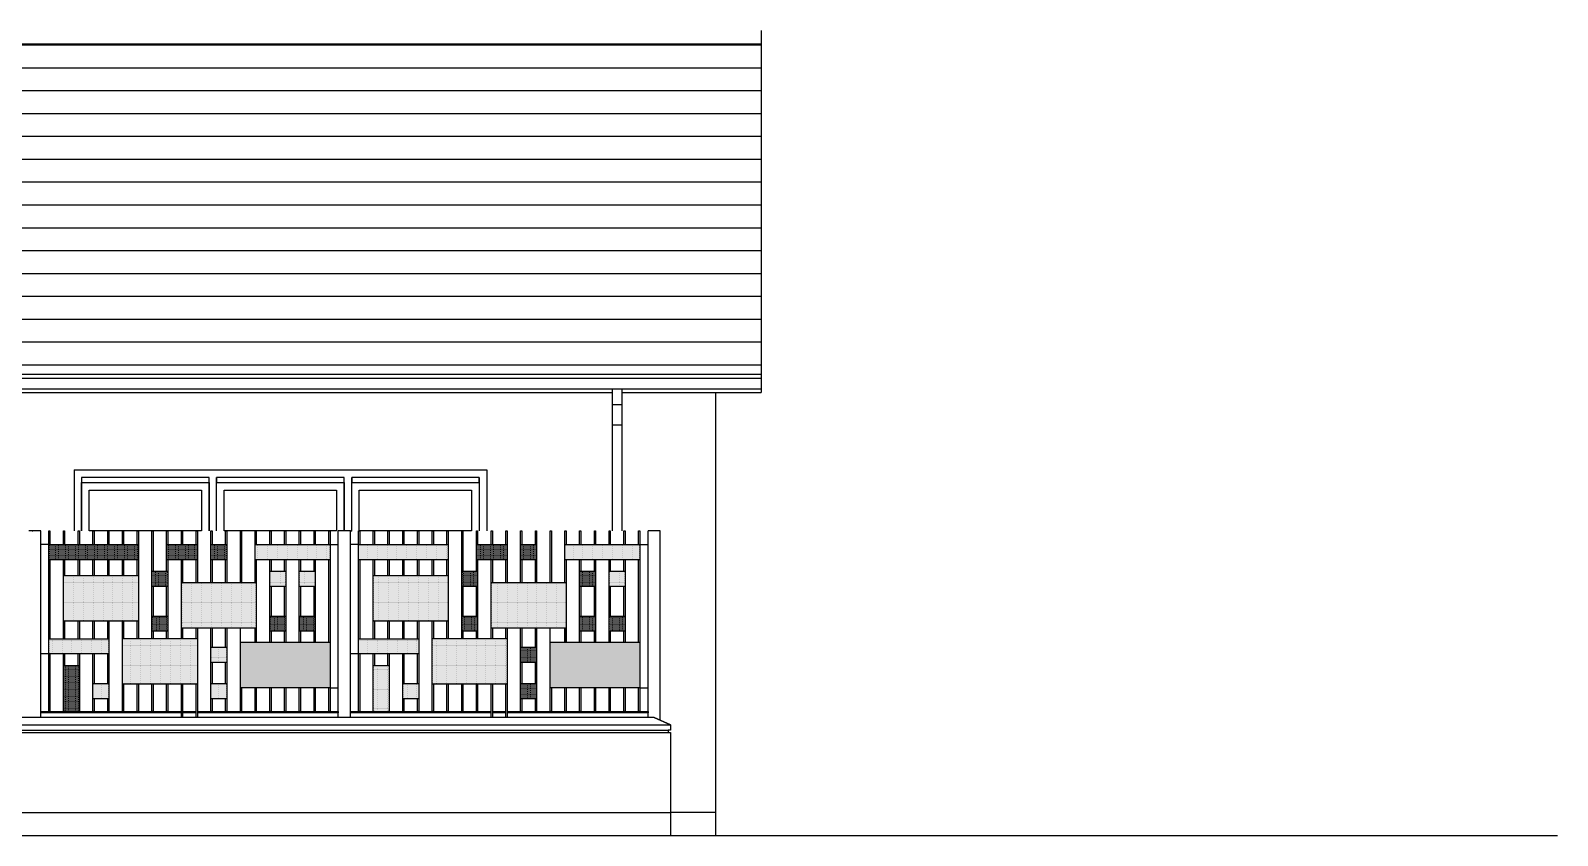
# Model space of a CAD drawing. Header units: inches. Extents: x -48459 to 205009, y 10398 to 54474.
# Drawn here: x 127105 to 137131, y 47824 to 53107 of the extents above; entities that cross this region are included whole.
import ezdxf

# ---------------------------------------------------------------- set-up
doc = ezdxf.new("R2010")
doc.units = ezdxf.units.IN
doc.header["$MEASUREMENT"] = 0
doc.layers.add('.', color=80, linetype='Continuous', lineweight=18)
for name, color, linetype in [('AR-backround', 9, 'Continuous'), ('AR-BRICK', 253, 'Continuous'), ('AR-ELEV-4', 8, 'Continuous'), ('AR-NEW-WALL', 2, 'Continuous'), ('AR-RAILING', 8, 'Continuous'), ('AR-RAINWATER', 8, 'Continuous'), ('AR-ROOF-LINE', 8, 'Continuous'), ('AR-RWP', 8, 'Continuous'), ('AR-WIND-FRAM', 4, 'Continuous')]:
    doc.layers.add(name, color=color, linetype=linetype)
doc.layers.add('AR-GRAVEL', color=252, linetype='Continuous', true_color=0x696969)
pattern_1 = [(0, (99902.415, 0), (3.125, 6.25), [0, -6.25])]
pattern_2 = [(0, (99902.415, -294.351), (3.125, 6.25), [0, -6.25])]
pattern_3 = [(0, (97868.223, -7e-12), (3.125, 6.25), [0, -6.25])]
pattern_4 = [(0, (97868.223, -294.351), (3.125, 6.25), [0, -6.25])]

msp = doc.modelspace()

# ---------------------------------------------------------------- hatches: boundary and pattern name
at = {"layer": '.', "transparency": 33554559}
h = msp.add_hatch(dxfattribs=at)
h.set_pattern_fill('DOTS', color=254, scale=100)
h.set_pattern_definition([(0, (97711.435, -7e-12), (3.125, 6.25), [0, -6.25])])
h.paths.add_polyline_path([(127813.1, 49734.2), (127224.2, 49734.2), (127224.2, 49634.2), (127813.1, 49634.2)])
h = msp.add_hatch(dxfattribs=at)
h.set_pattern_fill('DOTS', color=254, scale=100)
h.set_pattern_definition([(0, (97839.985, -7e-12), (3.125, 6.25), [0, -6.25])])
h.paths.add_polyline_path([(128200.3, 49734.2), (127998.7, 49734.2), (127998.7, 49634.2), (128200.3, 49634.2)])
h.paths.add_polyline_path([(128394, 49734.2), (128289.1, 49734.2), (128289.1, 49634.2), (128394, 49634.2)])
h.paths.add_polyline_path([(128006.7, 49558.7), (127901.9, 49558.7), (127901.9, 49458.7), (128006.7, 49458.7)])
h = msp.add_hatch(dxfattribs=at)
h.set_pattern_fill('DOTS', color=254, scale=100)
h.set_pattern_definition([(0, (97879.6667, -7e-12), (3.125, 6.25), [0, -6.25])])
h.paths.add_polyline_path([(129071.5, 49734.2), (128579.5, 49734.2), (128579.5, 49634.2), (129071.5, 49634.2)])
h = msp.add_hatch(dxfattribs=at)
h.set_pattern_fill('DOTS', color=254, scale=100)
h.set_pattern_definition([(0, (99745.6265, 0), (3.125, 6.25), [0, -6.25])])
h.paths.add_polyline_path([(129847.3, 49734.2), (129258.4, 49734.2), (129258.4, 49634.2), (129847.3, 49634.2)])
h = msp.add_hatch(dxfattribs=at)
h.set_pattern_fill('DOTS', color=254, scale=100)
h.set_pattern_definition([(0, (99874.177, 0), (3.125, 6.25), [0, -6.25])])
h.paths.add_polyline_path([(130234.5, 49734.2), (130032.9, 49734.2), (130032.9, 49634.2), (130234.5, 49634.2)])
h.paths.add_polyline_path([(130428.2, 49734.2), (130323.3, 49734.2), (130323.3, 49634.2), (130428.2, 49634.2)])
h.paths.add_polyline_path([(130040.9, 49558.7), (129936.1, 49558.7), (129936.1, 49458.7), (130040.9, 49458.7)])
h = msp.add_hatch(dxfattribs=at)
h.set_pattern_fill('DOTS', color=254, scale=100)
h.set_pattern_definition([(0, (99913.8584, 0), (3.125, 6.25), [0, -6.25])])
h.paths.add_polyline_path([(131105.7, 49734.2), (130613.7, 49734.2), (130613.7, 49634.2), (131105.7, 49634.2)])
h = msp.add_hatch(dxfattribs=at)
h.set_pattern_fill('DOTS', color=254, scale=100)
h.set_pattern_definition(pattern_3)
h.paths.add_polyline_path([(128781.6, 49558.7), (128676.3, 49558.7), (128676.3, 49458.7), (128781.6, 49458.7)])
h = msp.add_hatch(dxfattribs=at)
h.set_pattern_fill('DOTS', color=254, scale=100)
h.set_pattern_definition([(0, (97875.6985, -7e-12), (3.125, 6.25), [0, -6.25])])
h.paths.add_polyline_path([(128974.7, 49558.7), (128869.9, 49558.7), (128869.9, 49458.7), (128974.7, 49458.7)])
h = msp.add_hatch(dxfattribs=at)
h.set_pattern_fill('DOTS', color=254, scale=100)
h.set_pattern_definition(pattern_1)
h.paths.add_polyline_path([(130815.8, 49558.7), (130710.5, 49558.7), (130710.5, 49458.7), (130815.8, 49458.7)])
h = msp.add_hatch(dxfattribs=at)
h.set_pattern_fill('DOTS', color=254, scale=100)
h.set_pattern_definition([(0, (99909.89, 0), (3.125, 6.25), [0, -6.25])])
h.paths.add_polyline_path([(131008.9, 49558.7), (130904.1, 49558.7), (130904.1, 49458.7), (131008.9, 49458.7)])
h = msp.add_hatch(dxfattribs=at)
h.set_pattern_fill('DOTS', color=254, scale=100)
h.set_pattern_definition(pattern_3)
h.paths.add_polyline_path([(127813.1, 49530.7), (127321, 49530.7), (127321, 49230.7), (127813.1, 49230.7)])
h = msp.add_hatch(dxfattribs=at)
h.set_pattern_fill('DOTS', color=254, scale=100)
h.set_pattern_definition(pattern_3)
h.paths.add_polyline_path([(128587.5, 49484.1), (128095.5, 49484.1), (128095.5, 49184.1), (128587.5, 49184.1)])
h = msp.add_hatch(dxfattribs=at)
h.set_pattern_fill('DOTS', color=254, scale=100)
h.set_pattern_definition(pattern_1)
h.paths.add_polyline_path([(129847.3, 49530.7), (129355.2, 49530.7), (129355.2, 49230.7), (129847.3, 49230.7)])
h = msp.add_hatch(dxfattribs=at)
h.set_pattern_fill('DOTS', color=254, scale=100)
h.set_pattern_definition(pattern_1)
h.paths.add_polyline_path([(130621.7, 49484.1), (130129.7, 49484.1), (130129.7, 49184.1), (130621.7, 49184.1)])
h = msp.add_hatch(dxfattribs=at)
h.set_pattern_fill('DOTS', color=254, scale=100)
h.set_pattern_definition([(0, (97093.32, -294.351), (3.125, 6.25), [0, -6.25])])
h.paths.add_polyline_path([(128006.7, 49264.4), (127901.9, 49264.4), (127901.9, 49164.4), (128006.7, 49164.4)])
h = msp.add_hatch(dxfattribs=at)
h.set_pattern_fill('DOTS', color=254, scale=100)
h.set_pattern_definition(pattern_4)
h.paths.add_polyline_path([(128781.1, 49264.4), (128676.3, 49264.4), (128676.3, 49164.4), (128781.1, 49164.4)])
h = msp.add_hatch(dxfattribs=at)
h.set_pattern_fill('DOTS', color=254, scale=100)
h.set_pattern_definition(pattern_4)
h.paths.add_polyline_path([(128974.7, 49264.4), (128869.9, 49264.4), (128869.9, 49164.4), (128974.7, 49164.4)])
h = msp.add_hatch(dxfattribs=at)
h.set_pattern_fill('DOTS', color=254, scale=100)
h.set_pattern_definition([(0, (99127.512, -294.351), (3.125, 6.25), [0, -6.25])])
h.paths.add_polyline_path([(130040.9, 49264.4), (129936.1, 49264.4), (129936.1, 49164.4), (130040.9, 49164.4)])
h = msp.add_hatch(dxfattribs=at)
h.set_pattern_fill('DOTS', color=254, scale=100)
h.set_pattern_definition(pattern_2)
h.paths.add_polyline_path([(130815.3, 49264.4), (130710.5, 49264.4), (130710.5, 49164.4), (130815.3, 49164.4)])
h = msp.add_hatch(dxfattribs=at)
h.set_pattern_fill('DOTS', color=254, scale=100)
h.set_pattern_definition(pattern_2)
h.paths.add_polyline_path([(131008.9, 49264.4), (130904.1, 49264.4), (130904.1, 49164.4), (131008.9, 49164.4)])
h = msp.add_hatch(dxfattribs=at)
h.set_pattern_fill('DOTS', color=254, scale=100)
h.set_pattern_definition([(0, (96702.131, -443.0366), (3.125, 6.25), [0, -6.25])])
h.paths.add_polyline_path([(127619.5, 49115.7), (127224.2, 49115.7), (127224.2, 49015.7), (127619.5, 49015.7)])
h = msp.add_hatch(dxfattribs=at)
h.set_pattern_fill('DOTS', color=254, scale=100)
h.set_pattern_definition([(0, (98239.572, -413.4455), (3.125, 6.25), [0, -6.25])])
h.paths.add_polyline_path([(128200.3, 49117.3), (127708.3, 49117.3), (127708.3, 48817.3), (128200.3, 48817.3)])
h = msp.add_hatch(dxfattribs=at)
h.set_pattern_fill('DOTS', color=254, scale=100)
h.set_pattern_definition([(0, (97476.573, -498.545), (3.125, 6.25), [0, -6.25])])
h.paths.add_polyline_path([(128393.9, 49060.2), (128289.1, 49060.2), (128289.1, 48960.2), (128393.9, 48960.2)])
h = msp.add_hatch(dxfattribs=at)
h.set_pattern_fill('DOTS', color=254, scale=100)
h.set_pattern_definition([(0, (98982.269, -437.758), (3.125, 6.25), [0, -6.25])])
h.paths.add_polyline_path([(129071.5, 49092.9), (128482.7, 49092.9), (128482.7, 48792.9), (129071.5, 48792.9)])
h = msp.add_hatch(dxfattribs=at)
h.set_pattern_fill('DOTS', color=254, scale=100)
h.set_pattern_definition([(0, (98736.3224, -443.0366), (3.125, 6.25), [0, -6.25])])
h.paths.add_polyline_path([(129653.7, 49115.7), (129258.4, 49115.7), (129258.4, 49015.7), (129653.7, 49015.7)])
h = msp.add_hatch(dxfattribs=at)
h.set_pattern_fill('DOTS', color=254, scale=100)
h.set_pattern_definition([(0, (100273.7636, -413.4455), (3.125, 6.25), [0, -6.25])])
h.paths.add_polyline_path([(130234.5, 49117.3), (129742.5, 49117.3), (129742.5, 48817.3), (130234.5, 48817.3)])
h = msp.add_hatch(dxfattribs=at)
h.set_pattern_fill('DOTS', color=254, scale=100)
h.set_pattern_definition([(0, (99510.765, -498.545), (3.125, 6.25), [0, -6.25])])
h.paths.add_polyline_path([(130428.1, 49060.2), (130323.3, 49060.2), (130323.3, 48960.2), (130428.1, 48960.2)])
h = msp.add_hatch(dxfattribs=at)
h.set_pattern_fill('DOTS', color=254, scale=100)
h.set_pattern_definition([(0, (101016.461, -437.758), (3.125, 6.25), [0, -6.25])])
h.paths.add_polyline_path([(131105.7, 49092.9), (130516.9, 49092.9), (130516.9, 48792.9), (131105.7, 48792.9)])
h = msp.add_hatch(dxfattribs=at)
h.set_pattern_fill('DOTS', color=254, scale=100)
h.set_pattern_definition([(0, (96508.52, -414.613), (3.125, 6.25), [0, -6.25])])
h.paths.add_polyline_path([(127425.9, 48939.9), (127321, 48939.9), (127321, 48629.2), (127425.9, 48629.2)])
h = msp.add_hatch(dxfattribs=at)
h.set_pattern_fill('DOTS', color=254, scale=100)
h.set_pattern_definition([(0, (98542.712, -414.613), (3.125, 6.25), [0, -6.25])])
h.paths.add_polyline_path([(129460, 48939.9), (129355.2, 48939.9), (129355.2, 48629.2), (129460, 48629.2)])
h = msp.add_hatch(dxfattribs=at)
h.set_pattern_fill('DOTS', color=254, scale=100)
h.set_pattern_definition([(0, (96702.131, -737.388), (3.125, 6.25), [0, -6.25])])
h.paths.add_polyline_path([(127619.5, 48821.3), (127514.7, 48821.3), (127514.7, 48721.3), (127619.5, 48721.3)])
h = msp.add_hatch(dxfattribs=at)
h.set_pattern_fill('DOTS', color=254, scale=100)
h.set_pattern_definition([(0, (97476.573, -737.388), (3.125, 6.25), [0, -6.25])])
h.paths.add_polyline_path([(128393.9, 48821.3), (128289.1, 48821.3), (128289.1, 48721.3), (128393.9, 48721.3)])
h = msp.add_hatch(dxfattribs=at)
h.set_pattern_fill('DOTS', color=254, scale=100)
h.set_pattern_definition([(0, (98736.3224, -737.388), (3.125, 6.25), [0, -6.25])])
h.paths.add_polyline_path([(129653.7, 48821.3), (129548.9, 48821.3), (129548.9, 48721.3), (129653.7, 48721.3)])
h = msp.add_hatch(dxfattribs=at)
h.set_pattern_fill('DOTS', color=254, scale=100)
h.set_pattern_definition([(0, (99510.765, -737.388), (3.125, 6.25), [0, -6.25])])
h.paths.add_polyline_path([(130428.1, 48821.3), (130323.3, 48821.3), (130323.3, 48721.3), (130428.1, 48721.3)])
at = {"layer": 'AR-BRICK', "transparency": 33554687}
h = msp.add_hatch(dxfattribs=at)
h.set_pattern_fill('ANSI31', color=254, scale=1200, angle=135)
h.set_pattern_definition([(180, (0.02, -87), (-1e-14, -150), [])])
h.paths.add_polyline_path([(131901.9, 50852.7), (131901.9, 53020.1), (116473.7, 53073.3), (120227.7, 50906)])

# ---------------------------------------------------------------- linework, layer by layer
at = {"layer": 'AR-backround'}
for p, q in [((131601.9, 50733.3), (131601.9, 47824.2)), ((131601.9, 47974.2), (131307.3, 47974.2)), ((110101.9, 47824.2), (137131.4, 47824.2))]:
    msp.add_line(p, q, dxfattribs=at)
at = {"layer": 'AR-backround', "color": 8}
msp.add_line((123026.9, 47974.2), (131307.3, 47974.2), dxfattribs=at)
at = {"layer": 'AR-ELEV-4'}
for p, q in [((127390.3, 50224.2), (127390.3, 49824.2)), ((127390.3, 50224.2), (130100.3, 50224.2)), ((127440.3, 50174.2), (127440.3, 49824.2)), ((128276.9, 49824.2), (128276.9, 50174.2)), ((128326.9, 49824.2), (128326.9, 50174.2)), ((129163.6, 49824.2), (129163.6, 50174.2)), ((129213.6, 49824.2), (129213.6, 50174.2)), ((130050.3, 50174.2), (130050.3, 49824.2)), ((130100.3, 50224.2), (130100.3, 49824.2))]:
    msp.add_line(p, q, dxfattribs=at)
for points in [[(128277.8, 50140.1), (128277.8, 50174.2), (127440.3, 50174.2), (127440.3, 50140.1)], [(129164.4, 50140.1), (129164.4, 50174.2), (128326.9, 50174.2), (128326.9, 50140.1)], [(130050.3, 50140.1), (130050.3, 50174.2), (129682.8, 50174.2), (129213.6, 50174.2), (129213.6, 50140.1)]]:
    msp.add_lwpolyline(points, close=True, dxfattribs=at)
at = {"layer": 'AR-GRAVEL'}
for p, q in [((131307.3, 48549.2), (131199.8, 48599.2)), ((131199.8, 48599.2), (131307.3, 48549.2)), ((131307.3, 48549.2), (131307.3, 48549.2)), ((131307.3, 48549.2), (131307.3, 48514.2)), ((131307.3, 48514.2), (131292.3, 48514.2)), ((131292.3, 48514.2), (131292.3, 48499.2))]:
    msp.add_line(p, q, dxfattribs=at)
for p in [(127117.1, 49824.2), (129212.2, 49824.2)]:
    msp.add_point(p, dxfattribs=at)
at = {"layer": 'AR-NEW-WALL'}
msp.add_line((131307.3, 48499.2), (131307.3, 47824.2), dxfattribs=at)
at = {"layer": 'AR-RAILING'}
for p, q in [((127224.2, 49734.2), (127172.7, 49734.2)), ((129071.5, 49734.2), (129125.6, 49734.2)), ((129258.4, 49734.2), (129205.6, 49734.2)), ((131105.7, 49734.2), (131159.8, 49734.2)), ((128200.3, 49184.1), (128200.3, 48599.2)), ((130234.5, 49184.1), (130234.5, 48599.2)), ((127224.2, 49015.7), (127172.7, 49015.7)), ((129258.4, 49015.7), (129205.6, 49015.7)), ((128095.5, 48599.2), (128095.5, 48817.3)), ((128103.5, 48817.3), (128103.5, 48599.2)), ((128192.3, 48599.2), (128192.3, 48817.3)), ((129071.5, 48792.9), (129125.6, 48792.9)), ((130129.7, 48599.2), (130129.7, 48817.3)), ((130137.7, 48817.3), (130137.7, 48599.2)), ((130226.5, 48599.2), (130226.5, 48817.3)), ((131105.7, 48792.9), (131159.8, 48792.9)), ((131199.8, 48599.2), (125139.8, 48599.2))]:
    msp.add_line(p, q, dxfattribs=at)
for points in [[(127232.2, 49015.7), (127232.2, 48637.2), (127224.2, 48637.2), (127224.2, 49824.2), (127232.2, 49824.2), (127232.2, 49734.2)], [(127321, 49734.2), (127321, 49824.2), (127329, 49824.2), (127329, 49734.2)], [(127417.9, 49734.2), (127417.9, 49824.2), (127425.9, 49824.2), (127425.9, 49734.2)], [(127514.7, 49734.2), (127514.7, 49824.2), (127522.7, 49824.2), (127522.7, 49734.2)], [(127611.5, 49734.2), (127611.5, 49824.2), (127619.5, 49824.2), (127619.5, 49734.2)], [(127708.3, 49734.2), (127708.3, 49824.2), (127716.3, 49824.2), (127716.3, 49734.2)], [(127805.1, 49734.2), (127805.1, 49824.2), (127813.1, 49824.2), (127813.1, 49117.3)], [(127901.9, 49117.3), (127901.9, 49824.2), (127909.9, 49824.2), (127909.9, 49558.7)], [(127998.7, 49558.7), (127998.7, 49824.2), (128006.7, 49824.2), (128006.7, 49734.2)], [(128095.5, 49734.2), (128095.5, 49824.2), (128103.5, 49824.2), (128103.5, 49734.2)], [(128192.3, 49734.2), (128192.3, 49824.2), (128200.3, 49824.2), (128200.3, 49484.1)], [(128289.1, 49484.1), (128289.1, 49824.2), (128297.1, 49824.2), (128297.1, 49734.2)], [(128385.9, 49734.2), (128385.9, 49824.2), (128393.9, 49824.2), (128393.9, 49484.1)], [(128482.7, 49484.1), (128482.7, 49824.2), (128490.7, 49824.2), (128490.7, 49484.1)], [(128579.5, 49484.1), (128579.5, 49824.2), (128587.5, 49824.2), (128587.5, 49734.2)], [(128676.3, 49734.2), (128676.3, 49824.2), (128684.3, 49824.2), (128684.3, 49734.2)], [(128773.1, 49734.2), (128773.1, 49824.2), (128781.1, 49824.2), (128781.1, 49734.2)], [(128869.9, 49734.2), (128869.9, 49824.2), (128877.9, 49824.2), (128877.9, 49734.2)], [(128966.7, 49734.2), (128966.7, 49824.2), (128974.7, 49824.2), (128974.7, 49734.2)], [(129063.5, 49734.2), (129063.5, 49824.2), (129071.5, 49824.2), (129071.5, 48637.2), (129063.5, 48637.2), (129063.5, 48792.9)], [(129266.4, 49015.7), (129266.4, 48637.2), (129258.4, 48637.2), (129258.4, 49824.2), (129266.4, 49824.2), (129266.4, 49734.2)], [(129355.2, 49734.2), (129355.2, 49824.2), (129363.2, 49824.2), (129363.2, 49734.2)], [(129452, 49734.2), (129452, 49824.2), (129460, 49824.2), (129460, 49734.2)], [(129548.9, 49734.2), (129548.9, 49824.2), (129556.9, 49824.2), (129556.9, 49734.2)], [(129645.7, 49734.2), (129645.7, 49824.2), (129653.7, 49824.2), (129653.7, 49734.2)], [(129742.5, 49734.2), (129742.5, 49824.2), (129750.5, 49824.2), (129750.5, 49734.2)], [(129839.3, 49734.2), (129839.3, 49824.2), (129847.3, 49824.2), (129847.3, 49117.3)], [(129936.1, 49117.3), (129936.1, 49824.2), (129944.1, 49824.2), (129944.1, 49558.7)], [(130032.9, 49558.7), (130032.9, 49824.2), (130040.9, 49824.2), (130040.9, 49734.2)], [(130129.7, 49734.2), (130129.7, 49824.2), (130137.7, 49824.2), (130137.7, 49734.2)], [(130226.5, 49734.2), (130226.5, 49824.2), (130234.5, 49824.2), (130234.5, 49484.1)], [(130323.3, 49484.1), (130323.3, 49824.2), (130331.3, 49824.2), (130331.3, 49734.2)], [(130420.1, 49734.2), (130420.1, 49824.2), (130428.1, 49824.2), (130428.1, 49484.1)], [(130516.9, 49484.1), (130516.9, 49824.2), (130524.9, 49824.2), (130524.9, 49484.1)], [(130613.7, 49484.1), (130613.7, 49824.2), (130621.7, 49824.2), (130621.7, 49734.2)], [(130710.5, 49734.2), (130710.5, 49824.2), (130718.5, 49824.2), (130718.5, 49734.2)], [(130807.3, 49734.2), (130807.3, 49824.2), (130815.3, 49824.2), (130815.3, 49734.2)], [(130904.1, 49734.2), (130904.1, 49824.2), (130912.1, 49824.2), (130912.1, 49734.2)], [(131000.9, 49734.2), (131000.9, 49824.2), (131008.9, 49824.2), (131008.9, 49734.2)], [(131097.7, 49734.2), (131097.7, 49824.2), (131105.7, 49824.2), (131105.7, 48637.2), (131097.7, 48637.2), (131097.7, 48792.9)], [(127232.2, 49634.2), (127232.2, 49115.7)], [(127321, 49115.7), (127321, 49634.2)], [(127329, 49634.2), (127329, 49530.7)], [(127417.9, 49530.7), (127417.9, 49634.2)], [(127425.9, 49634.2), (127425.9, 49530.7)], [(127514.7, 49530.7), (127514.7, 49634.2)], [(127522.7, 49634.2), (127522.7, 49530.7)], [(127611.5, 49530.7), (127611.5, 49634.2)], [(127619.5, 49634.2), (127619.5, 49530.7)], [(127708.3, 49530.7), (127708.3, 49634.2)], [(127716.3, 49634.2), (127716.3, 49530.7)], [(127805.1, 49530.7), (127805.1, 49634.2)], [(128006.7, 49634.2), (128006.7, 49117.3)], [(128095.5, 49117.3), (128095.5, 49634.2)], [(128103.5, 49634.2), (128103.5, 49484.1)], [(128192.3, 49484.1), (128192.3, 49634.2)], [(128297.1, 49634.2), (128297.1, 49484.1)], [(128385.9, 49484.1), (128385.9, 49634.2)], [(128587.5, 49634.2), (128587.5, 49092.9)], [(128676.3, 49092.9), (128676.3, 49634.2)], [(128684.3, 49634.2), (128684.3, 49558.7)], [(128773.1, 49558.7), (128773.1, 49634.2)], [(128781.1, 49634.2), (128781.1, 49092.9)], [(128869.9, 49092.9), (128869.9, 49634.2)], [(128877.9, 49634.2), (128877.9, 49558.7)], [(128966.7, 49558.7), (128966.7, 49634.2)], [(128974.7, 49634.2), (128974.7, 49092.9)], [(129063.5, 49092.9), (129063.5, 49634.2)], [(129266.4, 49634.2), (129266.4, 49115.7)], [(129355.2, 49115.7), (129355.2, 49634.2)], [(129363.2, 49634.2), (129363.2, 49530.7)], [(129452, 49530.7), (129452, 49634.2)], [(129460, 49634.2), (129460, 49530.7)], [(129548.9, 49530.7), (129548.9, 49634.2)], [(129556.9, 49634.2), (129556.9, 49530.7)], [(129645.7, 49530.7), (129645.7, 49634.2)], [(129653.7, 49634.2), (129653.7, 49530.7)], [(129742.5, 49530.7), (129742.5, 49634.2)], [(129750.5, 49634.2), (129750.5, 49530.7)], [(129839.3, 49530.7), (129839.3, 49634.2)], [(130040.9, 49634.2), (130040.9, 49117.3)], [(130129.7, 49117.3), (130129.7, 49634.2)], [(130137.7, 49634.2), (130137.7, 49484.1)], [(130226.5, 49484.1), (130226.5, 49634.2)], [(130331.3, 49634.2), (130331.3, 49484.1)], [(130420.1, 49484.1), (130420.1, 49634.2)], [(130621.7, 49634.2), (130621.7, 49092.9)], [(130710.5, 49092.9), (130710.5, 49634.2)], [(130718.5, 49634.2), (130718.5, 49558.7)], [(130807.3, 49558.7), (130807.3, 49634.2)], [(130815.3, 49634.2), (130815.3, 49092.9)], [(130904.1, 49092.9), (130904.1, 49634.2)], [(130912.1, 49634.2), (130912.1, 49558.7)], [(131000.9, 49558.7), (131000.9, 49634.2)], [(131008.9, 49634.2), (131008.9, 49092.9)], [(131097.7, 49092.9), (131097.7, 49634.2)], [(127321, 49530.7), (127813.1, 49530.7), (127813.1, 49230.7), (127321, 49230.7), (127321, 49530.7)], [(127909.9, 49458.7), (127909.9, 49264.4)], [(127998.7, 49264.4), (127998.7, 49458.7)], [(128095.5, 49484.1), (128587.5, 49484.1), (128587.5, 49184.1), (128095.5, 49184.1), (128095.5, 49484.1)], [(128684.3, 49458.7), (128684.3, 49264.4)], [(128773.1, 49264.4), (128773.1, 49458.7)], [(128877.9, 49458.7), (128877.9, 49264.4)], [(128966.7, 49264.4), (128966.7, 49458.7)], [(129355.2, 49530.7), (129847.3, 49530.7), (129847.3, 49230.7), (129355.2, 49230.7), (129355.2, 49530.7)], [(129944.1, 49458.7), (129944.1, 49264.4)], [(130032.9, 49264.4), (130032.9, 49458.7)], [(130129.7, 49484.1), (130621.7, 49484.1), (130621.7, 49184.1), (130129.7, 49184.1), (130129.7, 49484.1)], [(130718.5, 49458.7), (130718.5, 49264.4)], [(130807.3, 49264.4), (130807.3, 49458.7)], [(130912.1, 49458.7), (130912.1, 49264.4)], [(131000.9, 49264.4), (131000.9, 49458.7)], [(127329, 49230.7), (127329, 49115.7)], [(127417.9, 49115.7), (127417.9, 49230.7)], [(127425.9, 49230.7), (127425.9, 49115.7)], [(127514.7, 49115.7), (127514.7, 49230.7)], [(127522.7, 49230.7), (127522.7, 49115.7)], [(127619.5, 49230.7), (127619.5, 48637.2), (127611.5, 48637.2), (127611.5, 48721.3)], [(127611.5, 49115.7), (127611.5, 49230.7)], [(127716.3, 48817.3), (127716.3, 48637.2), (127708.3, 48637.2), (127708.3, 49230.7)], [(127716.3, 49230.7), (127716.3, 49117.3)], [(127805.1, 49117.3), (127805.1, 49230.7)], [(129363.2, 49230.7), (129363.2, 49115.7)], [(129452, 49115.7), (129452, 49230.7)], [(129460, 49230.7), (129460, 49115.7)], [(129548.9, 49115.7), (129548.9, 49230.7)], [(129556.9, 49230.7), (129556.9, 49115.7)], [(129653.7, 49230.7), (129653.7, 48637.2), (129645.7, 48637.2), (129645.7, 48721.3)], [(129645.7, 49115.7), (129645.7, 49230.7)], [(129750.5, 48817.3), (129750.5, 48637.2), (129742.5, 48637.2), (129742.5, 49230.7)], [(129750.5, 49230.7), (129750.5, 49117.3)], [(129839.3, 49117.3), (129839.3, 49230.7)], [(127909.9, 49164.4), (127909.9, 49117.3)], [(127998.7, 49117.3), (127998.7, 49164.4)], [(128103.5, 49184.1), (128103.5, 49117.3)], [(128192.3, 49117.3), (128192.3, 49184.1)], [(128297.1, 48721.3), (128297.1, 48637.2), (128289.1, 48637.2), (128289.1, 49184.1)], [(128297.1, 49184.1), (128297.1, 49060.2)], [(128393.9, 49184.1), (128393.9, 48637.2), (128385.9, 48637.2), (128385.9, 48721.3)], [(128385.9, 49060.2), (128385.9, 49184.1)], [(128490.7, 48792.9), (128490.7, 48637.2), (128482.7, 48637.2), (128482.7, 49184.1)], [(128579.5, 49092.9), (128579.5, 49184.1)], [(128587.9, 49092.9), (128587.9, 49184.1)], [(128684.3, 49164.4), (128684.3, 49092.9)], [(128773.1, 49092.9), (128773.1, 49164.4)], [(128877.9, 49164.4), (128877.9, 49092.9)], [(128966.7, 49092.9), (128966.7, 49164.4)], [(129944.1, 49164.4), (129944.1, 49117.3)], [(130032.9, 49117.3), (130032.9, 49164.4)], [(130137.7, 49184.1), (130137.7, 49117.3)], [(130226.5, 49117.3), (130226.5, 49184.1)], [(130331.3, 48721.3), (130331.3, 48637.2), (130323.3, 48637.2), (130323.3, 49184.1)], [(130331.3, 49184.1), (130331.3, 49060.2)], [(130428.1, 49184.1), (130428.1, 48637.2), (130420.1, 48637.2), (130420.1, 48721.3)], [(130420.1, 49060.2), (130420.1, 49184.1)], [(130524.9, 48792.9), (130524.9, 48637.2), (130516.9, 48637.2), (130516.9, 49184.1)], [(130613.7, 49092.9), (130613.7, 49184.1)], [(130622.1, 49092.9), (130622.1, 49184.1)], [(130718.5, 49164.4), (130718.5, 49092.9)], [(130807.3, 49092.9), (130807.3, 49164.4)], [(130912.1, 49164.4), (130912.1, 49092.9)], [(131000.9, 49092.9), (131000.9, 49164.4)], [(127708.3, 49117.3), (128200.3, 49117.3), (128200.3, 48817.3), (127708.3, 48817.3), (127708.3, 49117.3)], [(128482.7, 49092.9), (129071.5, 49092.9), (129071.5, 48792.9), (128482.7, 48792.9), (128482.7, 49092.9)], [(129742.5, 49117.3), (130234.5, 49117.3), (130234.5, 48817.3), (129742.5, 48817.3), (129742.5, 49117.3)], [(130516.9, 49092.9), (131105.7, 49092.9), (131105.7, 48792.9), (130516.9, 48792.9), (130516.9, 49092.9)], [(127329, 48637.2), (127321, 48637.2), (127321, 49015.7)], [(127321, 48629.2), (127321, 48939.9), (127425.9, 48939.9), (127425.9, 48629.2), (127321, 48629.2)], [(127329, 49015.7), (127329, 48939.9)], [(127425.9, 49015.7), (127425.9, 48637.2), (127417.9, 48637.2)], [(127417.9, 48939.9), (127417.9, 49015.7)], [(127522.7, 48721.3), (127522.7, 48637.2), (127514.7, 48637.2), (127514.7, 49015.7)], [(127522.7, 49015.7), (127522.7, 48821.3)], [(127611.5, 48821.3), (127611.5, 49015.7)], [(128297.1, 48960.2), (128297.1, 48821.3)], [(128385.9, 48821.3), (128385.9, 48960.2)], [(129363.2, 48637.2), (129355.2, 48637.2), (129355.2, 49015.7)], [(129355.2, 48629.2), (129355.2, 48939.9), (129460, 48939.9), (129460, 48629.2), (129355.2, 48629.2)], [(129363.2, 49015.7), (129363.2, 48939.9)], [(129460, 49015.7), (129460, 48637.2), (129452, 48637.2)], [(129452, 48939.9), (129452, 49015.7)], [(129556.9, 48721.3), (129556.9, 48637.2), (129548.9, 48637.2), (129548.9, 49015.7)], [(129556.9, 49015.7), (129556.9, 48821.3)], [(129645.7, 48821.3), (129645.7, 49015.7)], [(130331.3, 48960.2), (130331.3, 48821.3)], [(130420.1, 48821.3), (130420.1, 48960.2)], [(127813.1, 48817.3), (127813.1, 48637.2), (127805.1, 48637.2), (127805.1, 48817.3)], [(127909.9, 48817.3), (127909.9, 48637.2), (127901.9, 48637.2), (127901.9, 48817.3)], [(128006.7, 48817.3), (128006.7, 48637.2), (127998.7, 48637.2), (127998.7, 48817.3)], [(128587.5, 48792.9), (128587.5, 48637.2), (128579.5, 48637.2), (128579.5, 48792.9)], [(128684.3, 48792.9), (128684.3, 48637.2), (128676.3, 48637.2), (128676.3, 48792.9)], [(128781.1, 48792.9), (128781.1, 48637.2), (128773.1, 48637.2), (128773.1, 48792.9)], [(128877.9, 48792.9), (128877.9, 48637.2), (128869.9, 48637.2), (128869.9, 48792.9)], [(128974.7, 48792.9), (128974.7, 48637.2), (128966.7, 48637.2), (128966.7, 48792.9)], [(129847.3, 48817.3), (129847.3, 48637.2), (129839.3, 48637.2), (129839.3, 48817.3)], [(129944.1, 48817.3), (129944.1, 48637.2), (129936.1, 48637.2), (129936.1, 48817.3)], [(130040.9, 48817.3), (130040.9, 48637.2), (130032.9, 48637.2), (130032.9, 48817.3)], [(130621.7, 48792.9), (130621.7, 48637.2), (130613.7, 48637.2), (130613.7, 48792.9)], [(130718.5, 48792.9), (130718.5, 48637.2), (130710.5, 48637.2), (130710.5, 48792.9)], [(130815.3, 48792.9), (130815.3, 48637.2), (130807.3, 48637.2), (130807.3, 48792.9)], [(130912.1, 48792.9), (130912.1, 48637.2), (130904.1, 48637.2), (130904.1, 48792.9)], [(131008.9, 48792.9), (131008.9, 48637.2), (131000.9, 48637.2), (131000.9, 48792.9)], [(127172.7, 48637.2), (128095.5, 48637.2)], [(128095.5, 48629.2), (127172.7, 48629.2)], [(128103.5, 48637.2), (128192.3, 48637.2)], [(128192.3, 48629.2), (128103.5, 48629.2)], [(128200.3, 48637.2), (129125.6, 48637.2), (129125.6, 48629.2), (128200.3, 48629.2)], [(130129.7, 48629.2), (129205.6, 48629.2), (129205.6, 48637.2), (130129.7, 48637.2)], [(130137.7, 48637.2), (130226.5, 48637.2)], [(130226.5, 48629.2), (130137.7, 48629.2)], [(130234.5, 48637.2), (131159.8, 48637.2), (131159.8, 48629.2), (130234.5, 48629.2)]]:
    msp.add_lwpolyline(points, dxfattribs=at)
for points in [[(127901.9, 49264.4), (128006.7, 49264.4), (128006.7, 49164.4), (127901.9, 49164.4)], [(128676.3, 49264.4), (128781.1, 49264.4), (128781.1, 49164.4), (128676.3, 49164.4)], [(128869.9, 49264.4), (128974.7, 49264.4), (128974.7, 49164.4), (128869.9, 49164.4)], [(129936.1, 49264.4), (130040.9, 49264.4), (130040.9, 49164.4), (129936.1, 49164.4)], [(130710.5, 49264.4), (130815.3, 49264.4), (130815.3, 49164.4), (130710.5, 49164.4)], [(130904.1, 49264.4), (131008.9, 49264.4), (131008.9, 49164.4), (130904.1, 49164.4)], [(127224.2, 49115.7), (127619.5, 49115.7), (127619.5, 49015.7), (127224.2, 49015.7)], [(128289.1, 49060.2), (128393.9, 49060.2), (128393.9, 48960.2), (128289.1, 48960.2)], [(129258.4, 49115.7), (129653.7, 49115.7), (129653.7, 49015.7), (129258.4, 49015.7)], [(130323.3, 49060.2), (130428.1, 49060.2), (130428.1, 48960.2), (130323.3, 48960.2)], [(127514.7, 48821.3), (127619.5, 48821.3), (127619.5, 48721.3), (127514.7, 48721.3)], [(128289.1, 48821.3), (128393.9, 48821.3), (128393.9, 48721.3), (128289.1, 48721.3)], [(129548.9, 48821.3), (129653.7, 48821.3), (129653.7, 48721.3), (129548.9, 48721.3)], [(130323.3, 48821.3), (130428.1, 48821.3), (130428.1, 48721.3), (130323.3, 48721.3)]]:
    msp.add_lwpolyline(points, close=True, dxfattribs=at)
at = {"layer": 'AR-RAINWATER'}
for p, q in [((127172.7, 49824.2), (127092.7, 49824.2)), ((129205.6, 49824.2), (129125.6, 49824.2)), ((131239.8, 49824.2), (131159.8, 49824.2)), ((123026.9, 48514.2), (131292.3, 48514.2))]:
    msp.add_line(p, q, dxfattribs=at)
for points in [[(127172.7, 48599.2), (127172.7, 49824.2)], [(127224.2, 49734.2), (127813.1, 49734.2), (127813.1, 49634.2), (127224.2, 49634.2), (127224.2, 49734.2)], [(128579.5, 49734.2), (129071.5, 49734.2), (129071.5, 49634.2), (128579.5, 49634.2), (128579.5, 49734.2)], [(129125.6, 48599.2), (129125.6, 49824.2)], [(129205.6, 48599.2), (129205.6, 49824.2)], [(129258.4, 49734.2), (129847.3, 49734.2), (129847.3, 49634.2), (129258.4, 49634.2), (129258.4, 49734.2)], [(130613.7, 49734.2), (131105.7, 49734.2), (131105.7, 49634.2), (130613.7, 49634.2), (130613.7, 49734.2)], [(131159.8, 48599.2), (131159.8, 49824.2)], [(131239.8, 48580.6), (131239.8, 49824.2)], [(123026.9, 48549.2), (131307.3, 48549.2)], [(123026.9, 48499.2), (131307.3, 48499.2)]]:
    msp.add_lwpolyline(points, dxfattribs=at)
for points in [[(127998.7, 49734.2), (128200.3, 49734.2), (128200.3, 49634.2), (127998.7, 49634.2)], [(128289.1, 49734.2), (128394, 49734.2), (128394, 49634.2), (128289.1, 49634.2)], [(130032.9, 49734.2), (130234.5, 49734.2), (130234.5, 49634.2), (130032.9, 49634.2)], [(130323.3, 49734.2), (130428.2, 49734.2), (130428.2, 49634.2), (130323.3, 49634.2)], [(127901.9, 49558.7), (128006.7, 49558.7), (128006.7, 49458.7), (127901.9, 49458.7)], [(128676.3, 49558.7), (128781.6, 49558.7), (128781.6, 49458.7), (128676.3, 49458.7)], [(128869.9, 49558.7), (128974.7, 49558.7), (128974.7, 49458.7), (128869.9, 49458.7)], [(129936.1, 49558.7), (130040.9, 49558.7), (130040.9, 49458.7), (129936.1, 49458.7)], [(130710.5, 49558.7), (130815.8, 49558.7), (130815.8, 49458.7), (130710.5, 49458.7)], [(130904.1, 49558.7), (131008.9, 49558.7), (131008.9, 49458.7), (130904.1, 49458.7)]]:
    msp.add_lwpolyline(points, close=True, dxfattribs=at)
at = {"layer": 'AR-ROOF-LINE'}
for p, q in [((131901.9, 53107.1), (131901.9, 50732)), ((116446.9, 53020.1), (131901.9, 53020.1)), ((120200.9, 50852.7), (131901.9, 50852.7)), ((120718.8, 50732), (130923.1, 50732)), ((130988.1, 50732), (131901.9, 50732))]:
    msp.add_line(p, q, dxfattribs=at)
at = {"layer": 'AR-RWP'}
for p, q in [((120280.5, 50824.6), (131901.9, 50824.6)), ((120653.8, 50755.9), (130923.1, 50755.9)), ((130923.1, 50755.9), (131901.9, 50755.9))]:
    msp.add_line(p, q, dxfattribs=at)
at = {"layer": 'AR-RWP', "color": 254, "true_color": 0xcccccc}
for p, q in [((130923.1, 50755.9), (130923.1, 49824.2)), ((130988.1, 50755.9), (130988.1, 49824.2)), ((130923.1, 50653.5), (130988.1, 50653.5)), ((130923.1, 50519.7), (130988.1, 50519.7))]:
    msp.add_line(p, q, dxfattribs=at)
at = {"layer": 'AR-WIND-FRAM', "color": 8}
for points in [[(127440.3, 49824.2), (127440.3, 50140.1), (128276.9, 50140.1), (128276.9, 49824.2)], [(128326.9, 49824.2), (128326.9, 50140.1), (129163.6, 50140.1), (129163.6, 49824.2)], [(129213.6, 49824.2), (129213.6, 50140.1), (130050.3, 50140.1), (130050.3, 49824.2)]]:
    msp.add_lwpolyline(points, dxfattribs=at)
for points in [[(127490.3, 50090.1), (128226.9, 50090.1), (128226.9, 49824.2), (127490.3, 49824.2)], [(128376.9, 50090.1), (129113.6, 50090.1), (129113.6, 49824.2), (128376.9, 49824.2)], [(129263.6, 50090.1), (130000.3, 50090.1), (130000.3, 49824.2), (129263.6, 49824.2)]]:
    msp.add_lwpolyline(points, close=True, dxfattribs=at)

doc.saveas('drawing.dxf')
